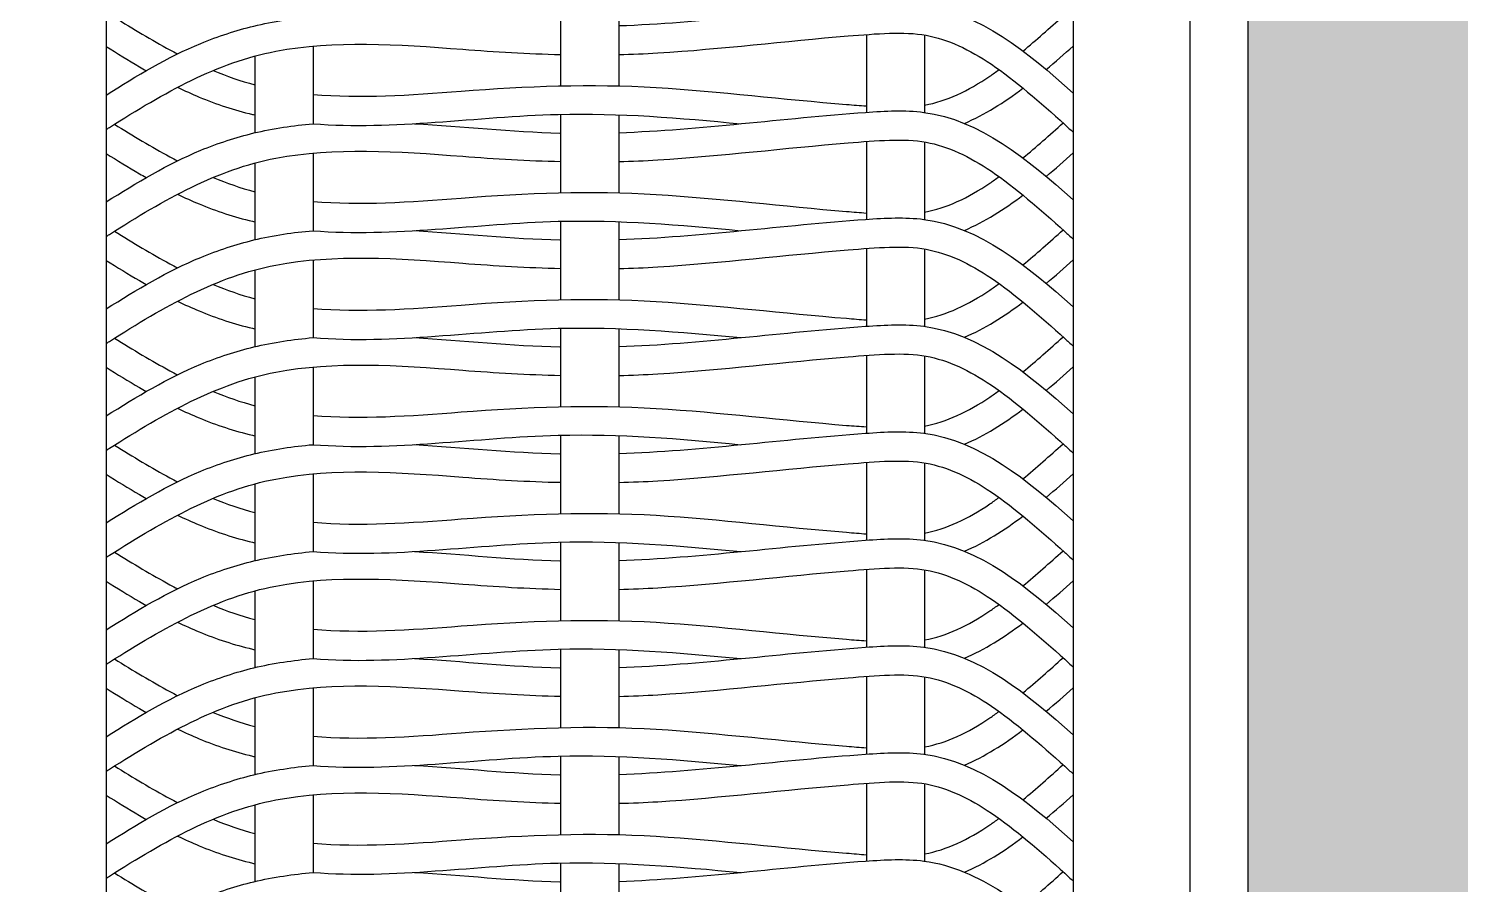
# Model space of a CAD drawing. Header units: millimetres. Extents: x 3409 to 3822, y 896 to 1108.
# Drawn here: x 3437.773 to 3439.002, y 1035.644 to 1036.378 of the extents above; entities that cross this region are included whole.
import ezdxf

# ---------------------------------------------------------------- set-up
doc = ezdxf.new("R2010")
doc.units = ezdxf.units.MM
doc.layers.add('a-epipla', color=8, linetype='Continuous')
doc.layers.add('toixoi_provolh', color=150, linetype='Continuous')

msp = doc.modelspace()

# ---------------------------------------------------------------- hatches: boundary and pattern name
at = {"layer": 'toixoi_provolh', "true_color": 0xa7a8aa}
h = msp.add_hatch(color=253, dxfattribs=at)
h.dxf.hatch_style = 1
h.paths.add_polyline_path([(3432.4192, 1038.0776), (3432.4192, 1037.6776), (3435.4192, 1037.6776), (3435.4192, 1038.0776)])
h.paths.add_polyline_path([(3432.4192, 1038.0776), (3432.0192, 1038.0776), (3432.0192, 1035.0776), (3432.4192, 1035.0776)])
h.paths.add_polyline_path([(3438.8192, 1037.6776), (3438.8192, 1038.0776), (3435.8192, 1038.0776), (3435.8192, 1037.6776)])
h.paths.add_polyline_path([(3435.4192, 1035.0776), (3435.8192, 1035.0776), (3435.8192, 1038.0776), (3435.4192, 1038.0776)])
h.paths.add_polyline_path([(3439.2192, 1038.0776), (3439.2192, 1037.6776), (3442.2192, 1037.6776), (3442.2192, 1038.0776)])
h.paths.add_polyline_path([(3438.8192, 1035.0776), (3439.2192, 1035.0776), (3439.2192, 1038.0776), (3438.8192, 1038.0776)])
h.paths.add_polyline_path([(3442.2192, 1035.0776), (3442.6192, 1035.0776), (3442.6192, 1038.0776), (3442.2192, 1038.0776)])

# ---------------------------------------------------------------- linework, layer by layer
at = {"layer": 'a-epipla'}
for p, q in [((3438.7692, 1037.6276), (3438.7692, 1035.1276)), ((3437.8392, 1037.5276), (3437.8392, 1035.0776)), ((3438.6692, 1037.5276), (3438.6692, 1035.0776)), ((3438.2292, 1036.3959), (3438.2292, 1036.3285)), ((3438.2792, 1036.3955), (3438.2792, 1036.3286)), ((3438.0167, 1036.3627), (3438.0167, 1036.296)), ((3438.4917, 1036.3726), (3438.4917, 1036.3058)), ((3438.5417, 1036.3722), (3438.5417, 1036.3057)), ((3437.9667, 1036.3541), (3437.9667, 1036.2883)), ((3438.2292, 1036.3042), (3438.2292, 1036.2368)), ((3438.2792, 1036.3037), (3438.2792, 1036.2368)), ((3438.4917, 1036.2808), (3438.4917, 1036.2141)), ((3438.5417, 1036.2804), (3438.5417, 1036.214)), ((3438.0167, 1036.2709), (3438.0167, 1036.2043)), ((3437.9667, 1036.2624), (3437.9667, 1036.1965)), ((3438.2292, 1036.2124), (3438.2292, 1036.1451)), ((3438.2792, 1036.212), (3438.2792, 1036.1451)), ((3438.0167, 1036.1792), (3438.0167, 1036.1126)), ((3438.4917, 1036.1891), (3438.4917, 1036.1224)), ((3438.5417, 1036.1887), (3438.5417, 1036.1222)), ((3437.9667, 1036.1706), (3437.9667, 1036.1048)), ((3438.2292, 1036.1207), (3438.2292, 1036.0533)), ((3438.2792, 1036.1203), (3438.2792, 1036.0533)), ((3438.4917, 1036.0973), (3438.4917, 1036.0306)), ((3438.5417, 1036.0969), (3438.5417, 1036.0305)), ((3437.9667, 1036.0789), (3437.9667, 1036.013)), ((3438.0167, 1036.0874), (3438.0167, 1036.0208)), ((3438.2292, 1036.0289), (3438.2292, 1035.9616)), ((3438.2792, 1036.0285), (3438.2792, 1035.9616)), ((3438.4917, 1036.0056), (3438.4917, 1035.9389)), ((3438.5417, 1036.0052), (3438.5417, 1035.9387)), ((3438.0167, 1035.9957), (3438.0167, 1035.9291)), ((3437.9667, 1035.9872), (3437.9667, 1035.9213)), ((3438.2292, 1035.9372), (3438.2292, 1035.8698)), ((3438.2792, 1035.9368), (3438.2792, 1035.8698)), ((3438.4917, 1035.9139), (3438.4917, 1035.8471)), ((3438.5417, 1035.9135), (3438.5417, 1035.847)), ((3437.9667, 1035.8954), (3437.9667, 1035.8295)), ((3438.0167, 1035.904), (3438.0167, 1035.8373)), ((3438.2292, 1035.8454), (3438.2292, 1035.7781)), ((3438.2792, 1035.845), (3438.2792, 1035.7781)), ((3438.4917, 1035.8221), (3438.4917, 1035.7554)), ((3438.5417, 1035.8217), (3438.5417, 1035.7553)), ((3438.0167, 1035.8122), (3438.0167, 1035.7456)), ((3437.9667, 1035.8037), (3437.9667, 1035.7378)), ((3438.2292, 1035.7537), (3438.2292, 1035.6863)), ((3438.2792, 1035.7533), (3438.2792, 1035.6864)), ((3438.4917, 1035.7304), (3438.4917, 1035.6636)), ((3438.5417, 1035.73), (3438.5417, 1035.6635)), ((3437.9667, 1035.7119), (3437.9667, 1035.6461)), ((3438.0167, 1035.7205), (3438.0167, 1035.6538)), ((3438.2292, 1035.6619), (3438.2292, 1035.5946)), ((3438.2792, 1035.6615), (3438.2792, 1035.5946))]:
    msp.add_line(p, q, dxfattribs=at)
for points, knots in [([(3438.2792, 1036.3802), (3438.3496, 1036.3826), (3438.4357, 1036.3948), (3438.5756, 1036.4024), (3438.6294, 1036.3578), (3438.6692, 1036.3224)], [0.4662693, 0.4662693, 0.4662693, 0.4662693, 0.6786549, 0.7286549, 0.877812, 0.877812, 0.877812, 0.877812]), ([(3437.8392, 1036.3207), (3437.8654, 1036.3372), (3437.9056, 1036.3615), (3437.967, 1036.3815), (3437.9997, 1036.3864), (3438.0167, 1036.3878)], [0.0125232, 0.0125232, 0.0125232, 0.0125232, 0.1049264, 0.1530593, 0.2047826, 0.2047826, 0.2047826, 0.2047826]), ([(3437.8463, 1036.3874), (3437.8623, 1036.3774), (3437.8781, 1036.3679), (3437.8939, 1036.3594), (3437.8961, 1036.3583), (3437.8983, 1036.3571), (3437.9004, 1036.356)], [0.00678697, 0.00678697, 0.00678697, 0.00678697, 0.06344334, 0.06344334, 0.06344334, 0.07121295, 0.07121295, 0.07121295, 0.07121295]), ([(3438.2792, 1036.3554), (3438.2904, 1036.3556), (3438.3015, 1036.3561), (3438.3677, 1036.3602), (3438.4217, 1036.367), (3438.5003, 1036.3733), (3438.524, 1036.3754), (3438.5617, 1036.3685), (3438.5801, 1036.3597), (3438.6196, 1036.3332), (3438.6404, 1036.3147), (3438.6619, 1036.2954), (3438.6643, 1036.2932), (3438.6667, 1036.291), (3438.6692, 1036.2888)], [0.4655013, 0.4655013, 0.4655013, 0.4655013, 0.498274, 0.498274, 0.6616991, 0.6616991, 0.7352337, 0.7352337, 0.8087683, 0.8087683, 0.8895351, 0.8895351, 0.8895351, 0.8986667, 0.8986667, 0.8986667, 0.8986667]), ([(3437.8392, 1036.2912), (3437.8401, 1036.2917), (3437.841, 1036.2923), (3437.8419, 1036.2929), (3437.8893, 1036.3229), (3437.9345, 1036.3487), (3438.0349, 1036.3678), (3438.089, 1036.3643), (3438.1729, 1036.3578), (3438.201, 1036.3561), (3438.2292, 1036.3554)], [-0.0032083, -0.0032083, -0.0032083, -0.0032083, 0, 0, 0, 0.1674245, 0.1674245, 0.3348489, 0.3348489, 0.4168796, 0.4168796, 0.4168796, 0.4168796]), ([(3437.8392, 1036.3624), (3437.8486, 1036.3565), (3437.8581, 1036.3506), (3437.8677, 1036.345), (3437.8697, 1036.3438), (3437.8716, 1036.3427), (3437.8736, 1036.3416)], [0.01406967, 0.01406967, 0.01406967, 0.01406967, 0.04740122, 0.04740122, 0.04740122, 0.05413463, 0.05413463, 0.05413463, 0.05413463]), ([(3438.5417, 1036.312), (3438.5605, 1036.3155), (3438.5789, 1036.3242), (3438.6003, 1036.3387), (3438.6029, 1036.3405), (3438.6056, 1036.3425)], [0.73539871, 0.73539871, 0.73539871, 0.73539871, 0.80876826, 0.80876826, 0.81911219, 0.81911219, 0.81911219, 0.81911219]), ([(3437.9005, 1036.3273), (3437.9066, 1036.3244), (3437.9273, 1036.3149), (3437.9498, 1036.3076), (3437.966, 1036.3038), (3437.9667, 1036.3036)], [0.08463791, 0.08463791, 0.08463791, 0.08463791, 0.10492637, 0.15305927, 0.15507122, 0.15507122, 0.15507122, 0.15507122]), ([(3438.0167, 1036.3212), (3438.0572, 1036.3177), (3438.0999, 1036.3206), (3438.1989, 1036.3283), (3438.2561, 1036.3306), (3438.3663, 1036.3237), (3438.4204, 1036.317), (3438.4804, 1036.3122), (3438.4861, 1036.3117), (3438.4917, 1036.3113)], [0.2038605, 0.2038605, 0.2038605, 0.2038605, 0.3348489, 0.3348489, 0.498274, 0.498274, 0.6616991, 0.6616991, 0.6790294, 0.6790294, 0.6790294, 0.6790294]), ([(3438.0167, 1036.2961), (3438.0858, 1036.2905), (3438.2108, 1036.3112), (3438.3316, 1036.3011), (3438.3838, 1036.296)], [0.2060573, 0.2060573, 0.2060573, 0.2060573, 0.4155593, 0.5729024, 0.5729024, 0.5729024, 0.5729024]), ([(3438.2792, 1036.2884), (3438.3496, 1036.2909), (3438.4357, 1036.3031), (3438.5756, 1036.3107), (3438.6294, 1036.2661), (3438.6692, 1036.2307)], [0.4662693, 0.4662693, 0.4662693, 0.4662693, 0.6786549, 0.7286549, 0.877812, 0.877812, 0.877812, 0.877812]), ([(3437.8392, 1036.229), (3437.8654, 1036.2455), (3437.9056, 1036.2698), (3437.967, 1036.2898), (3437.9997, 1036.2946), (3438.0167, 1036.2961)], [0.0125232, 0.0125232, 0.0125232, 0.0125232, 0.1049264, 0.1530593, 0.2047826, 0.2047826, 0.2047826, 0.2047826]), ([(3437.8463, 1036.2957), (3437.8623, 1036.2857), (3437.8781, 1036.2762), (3437.8939, 1036.2677), (3437.8961, 1036.2665), (3437.8983, 1036.2654), (3437.9004, 1036.2642)], [0.00678697, 0.00678697, 0.00678697, 0.00678697, 0.06344334, 0.06344334, 0.06344334, 0.07121295, 0.07121295, 0.07121295, 0.07121295]), ([(3438.1037, 1036.2961), (3438.1453, 1036.2937), (3438.1874, 1036.2891), (3438.229, 1036.2881), (3438.2292, 1036.2881)], [0.2917847, 0.2917847, 0.2917847, 0.2917847, 0.4155593, 0.4161946, 0.4161946, 0.4161946, 0.4161946]), ([(3437.8392, 1036.1994), (3437.8401, 1036.2), (3437.841, 1036.2006), (3437.8419, 1036.2012), (3437.8893, 1036.2311), (3437.9345, 1036.257), (3438.0349, 1036.2761), (3438.089, 1036.2725), (3438.1729, 1036.266), (3438.201, 1036.2644), (3438.2292, 1036.2637)], [-0.0032083, -0.0032083, -0.0032083, -0.0032083, 0, 0, 0, 0.1674245, 0.1674245, 0.3348489, 0.3348489, 0.4168796, 0.4168796, 0.4168796, 0.4168796]), ([(3438.2792, 1036.2636), (3438.2904, 1036.2639), (3438.3015, 1036.2643), (3438.3677, 1036.2685), (3438.4217, 1036.2752), (3438.5003, 1036.2816), (3438.524, 1036.2837), (3438.5617, 1036.2768), (3438.5801, 1036.268), (3438.6196, 1036.2414), (3438.6404, 1036.2229), (3438.6619, 1036.2037), (3438.6643, 1036.2015), (3438.6667, 1036.1993), (3438.6692, 1036.1971)], [0.4655013, 0.4655013, 0.4655013, 0.4655013, 0.498274, 0.498274, 0.6616991, 0.6616991, 0.7352337, 0.7352337, 0.8087683, 0.8087683, 0.8895351, 0.8895351, 0.8895351, 0.8986667, 0.8986667, 0.8986667, 0.8986667]), ([(3437.8392, 1036.2706), (3437.8486, 1036.2647), (3437.8581, 1036.2588), (3437.8677, 1036.2532), (3437.8697, 1036.2521), (3437.8716, 1036.251), (3437.8736, 1036.2499)], [0.01406967, 0.01406967, 0.01406967, 0.01406967, 0.04740122, 0.04740122, 0.04740122, 0.05413463, 0.05413463, 0.05413463, 0.05413463]), ([(3438.5417, 1036.2203), (3438.5605, 1036.2237), (3438.5789, 1036.2325), (3438.6003, 1036.2469), (3438.6029, 1036.2488), (3438.6056, 1036.2507)], [0.73539871, 0.73539871, 0.73539871, 0.73539871, 0.80876826, 0.80876826, 0.81911219, 0.81911219, 0.81911219, 0.81911219]), ([(3438.0167, 1036.2294), (3438.0572, 1036.226), (3438.0999, 1036.2289), (3438.1989, 1036.2366), (3438.2561, 1036.2389), (3438.3663, 1036.232), (3438.4204, 1036.2253), (3438.4804, 1036.2204), (3438.4861, 1036.2199), (3438.4917, 1036.2195)], [0.2038605, 0.2038605, 0.2038605, 0.2038605, 0.3348489, 0.3348489, 0.498274, 0.498274, 0.6616991, 0.6616991, 0.6790294, 0.6790294, 0.6790294, 0.6790294]), ([(3437.9005, 1036.2356), (3437.9066, 1036.2326), (3437.9273, 1036.2232), (3437.9498, 1036.2159), (3437.966, 1036.2121), (3437.9667, 1036.2119)], [0.08463791, 0.08463791, 0.08463791, 0.08463791, 0.10492637, 0.15305927, 0.15507122, 0.15507122, 0.15507122, 0.15507122]), ([(3438.2792, 1036.1967), (3438.3496, 1036.1991), (3438.4357, 1036.2113), (3438.5756, 1036.2189), (3438.6294, 1036.1743), (3438.6692, 1036.1389)], [0.4662693, 0.4662693, 0.4662693, 0.4662693, 0.6786549, 0.7286549, 0.877812, 0.877812, 0.877812, 0.877812]), ([(3437.8392, 1036.1373), (3437.8654, 1036.1537), (3437.9056, 1036.178), (3437.967, 1036.198), (3437.9997, 1036.2029), (3438.0167, 1036.2043)], [0.0125232, 0.0125232, 0.0125232, 0.0125232, 0.1049264, 0.1530593, 0.2047826, 0.2047826, 0.2047826, 0.2047826]), ([(3437.8463, 1036.204), (3437.8623, 1036.1939), (3437.8781, 1036.1844), (3437.8939, 1036.1759), (3437.8961, 1036.1748), (3437.8983, 1036.1736), (3437.9004, 1036.1725)], [0.00678697, 0.00678697, 0.00678697, 0.00678697, 0.06344334, 0.06344334, 0.06344334, 0.07121295, 0.07121295, 0.07121295, 0.07121295]), ([(3438.0167, 1036.2043), (3438.0858, 1036.1987), (3438.2108, 1036.2195), (3438.3316, 1036.2094), (3438.3838, 1036.2043)], [0.2060573, 0.2060573, 0.2060573, 0.2060573, 0.4155593, 0.5729024, 0.5729024, 0.5729024, 0.5729024]), ([(3438.1037, 1036.2044), (3438.1453, 1036.202), (3438.1874, 1036.1974), (3438.229, 1036.1964), (3438.2292, 1036.1964)], [0.2917847, 0.2917847, 0.2917847, 0.2917847, 0.4155593, 0.4161946, 0.4161946, 0.4161946, 0.4161946]), ([(3438.2792, 1036.1719), (3438.2904, 1036.1721), (3438.3015, 1036.1726), (3438.3677, 1036.1767), (3438.4217, 1036.1835), (3438.5003, 1036.1898), (3438.524, 1036.1919), (3438.5617, 1036.185), (3438.5801, 1036.1763), (3438.6196, 1036.1497), (3438.6404, 1036.1312), (3438.6619, 1036.1119), (3438.6643, 1036.1097), (3438.6667, 1036.1076), (3438.6692, 1036.1054)], [0.4655013, 0.4655013, 0.4655013, 0.4655013, 0.498274, 0.498274, 0.6616991, 0.6616991, 0.7352337, 0.7352337, 0.8087683, 0.8087683, 0.8895351, 0.8895351, 0.8895351, 0.8986667, 0.8986667, 0.8986667, 0.8986667]), ([(3437.8392, 1036.1077), (3437.8401, 1036.1083), (3437.841, 1036.1088), (3437.8419, 1036.1094), (3437.8893, 1036.1394), (3437.9345, 1036.1653), (3438.0349, 1036.1844), (3438.089, 1036.1808), (3438.1729, 1036.1743), (3438.201, 1036.1726), (3438.2292, 1036.172)], [-0.0032083, -0.0032083, -0.0032083, -0.0032083, 0, 0, 0, 0.1674245, 0.1674245, 0.3348489, 0.3348489, 0.4168796, 0.4168796, 0.4168796, 0.4168796]), ([(3437.8392, 1036.1789), (3437.8486, 1036.173), (3437.8581, 1036.1671), (3437.8677, 1036.1615), (3437.8697, 1036.1604), (3437.8716, 1036.1592), (3437.8736, 1036.1581)], [0.01406967, 0.01406967, 0.01406967, 0.01406967, 0.04740122, 0.04740122, 0.04740122, 0.05413463, 0.05413463, 0.05413463, 0.05413463]), ([(3438.5417, 1036.1285), (3438.5605, 1036.132), (3438.5789, 1036.1408), (3438.6003, 1036.1552), (3438.6029, 1036.157), (3438.6056, 1036.159)], [0.73539871, 0.73539871, 0.73539871, 0.73539871, 0.80876826, 0.80876826, 0.81911219, 0.81911219, 0.81911219, 0.81911219]), ([(3437.9005, 1036.1438), (3437.9066, 1036.1409), (3437.9273, 1036.1315), (3437.9498, 1036.1241), (3437.966, 1036.1203), (3437.9667, 1036.1202)], [0.08463791, 0.08463791, 0.08463791, 0.08463791, 0.10492637, 0.15305927, 0.15507122, 0.15507122, 0.15507122, 0.15507122]), ([(3438.0167, 1036.1377), (3438.0572, 1036.1342), (3438.0999, 1036.1372), (3438.1989, 1036.1448), (3438.2561, 1036.1471), (3438.3663, 1036.1402), (3438.4204, 1036.1335), (3438.4804, 1036.1287), (3438.4861, 1036.1282), (3438.4917, 1036.1278)], [0.2038605, 0.2038605, 0.2038605, 0.2038605, 0.3348489, 0.3348489, 0.498274, 0.498274, 0.6616991, 0.6616991, 0.6790294, 0.6790294, 0.6790294, 0.6790294]), ([(3438.0167, 1036.1126), (3438.0858, 1036.107), (3438.2108, 1036.1277), (3438.3316, 1036.1176), (3438.3838, 1036.1126)], [0.2060573, 0.2060573, 0.2060573, 0.2060573, 0.4155593, 0.5729024, 0.5729024, 0.5729024, 0.5729024]), ([(3438.2792, 1036.1049), (3438.3496, 1036.1074), (3438.4357, 1036.1196), (3438.5756, 1036.1272), (3438.6294, 1036.0826), (3438.6692, 1036.0472)], [0.4662693, 0.4662693, 0.4662693, 0.4662693, 0.6786549, 0.7286549, 0.877812, 0.877812, 0.877812, 0.877812]), ([(3437.8392, 1036.0455), (3437.8654, 1036.062), (3437.9056, 1036.0863), (3437.967, 1036.1063), (3437.9997, 1036.1111), (3438.0167, 1036.1126)], [0.0125232, 0.0125232, 0.0125232, 0.0125232, 0.1049264, 0.1530593, 0.2047826, 0.2047826, 0.2047826, 0.2047826]), ([(3437.8463, 1036.1122), (3437.8623, 1036.1022), (3437.8781, 1036.0927), (3437.8939, 1036.0842), (3437.8961, 1036.083), (3437.8983, 1036.0819), (3437.9004, 1036.0808)], [0.00678697, 0.00678697, 0.00678697, 0.00678697, 0.06344334, 0.06344334, 0.06344334, 0.07121295, 0.07121295, 0.07121295, 0.07121295]), ([(3438.1037, 1036.1127), (3438.1453, 1036.1102), (3438.1874, 1036.1057), (3438.229, 1036.1046), (3438.2292, 1036.1046)], [0.2917847, 0.2917847, 0.2917847, 0.2917847, 0.4155593, 0.4161946, 0.4161946, 0.4161946, 0.4161946]), ([(3437.8392, 1036.0159), (3437.8401, 1036.0165), (3437.841, 1036.0171), (3437.8419, 1036.0177), (3437.8893, 1036.0476), (3437.9345, 1036.0735), (3438.0349, 1036.0926), (3438.089, 1036.089), (3438.1729, 1036.0825), (3438.201, 1036.0809), (3438.2292, 1036.0802)], [-0.0032083, -0.0032083, -0.0032083, -0.0032083, 0, 0, 0, 0.1674245, 0.1674245, 0.3348489, 0.3348489, 0.4168796, 0.4168796, 0.4168796, 0.4168796]), ([(3438.2792, 1036.0801), (3438.2904, 1036.0804), (3438.3015, 1036.0809), (3438.3677, 1036.085), (3438.4217, 1036.0917), (3438.5003, 1036.0981), (3438.524, 1036.1002), (3438.5617, 1036.0933), (3438.5801, 1036.0845), (3438.6196, 1036.0579), (3438.6404, 1036.0394), (3438.6619, 1036.0202), (3438.6643, 1036.018), (3438.6667, 1036.0158), (3438.6692, 1036.0136)], [0.4655013, 0.4655013, 0.4655013, 0.4655013, 0.498274, 0.498274, 0.6616991, 0.6616991, 0.7352337, 0.7352337, 0.8087683, 0.8087683, 0.8895351, 0.8895351, 0.8895351, 0.8986667, 0.8986667, 0.8986667, 0.8986667]), ([(3437.8392, 1036.0872), (3437.8486, 1036.0812), (3437.8581, 1036.0754), (3437.8677, 1036.0697), (3437.8697, 1036.0686), (3437.8716, 1036.0675), (3437.8736, 1036.0664)], [0.01406967, 0.01406967, 0.01406967, 0.01406967, 0.04740122, 0.04740122, 0.04740122, 0.05413463, 0.05413463, 0.05413463, 0.05413463]), ([(3438.5417, 1036.0368), (3438.5605, 1036.0403), (3438.5789, 1036.049), (3438.6003, 1036.0634), (3438.6029, 1036.0653), (3438.6056, 1036.0672)], [0.73539871, 0.73539871, 0.73539871, 0.73539871, 0.80876826, 0.80876826, 0.81911219, 0.81911219, 0.81911219, 0.81911219]), ([(3438.0167, 1036.0459), (3438.0572, 1036.0425), (3438.0999, 1036.0454), (3438.1989, 1036.0531), (3438.2561, 1036.0554), (3438.3663, 1036.0485), (3438.4204, 1036.0418), (3438.4804, 1036.0369), (3438.4861, 1036.0365), (3438.4917, 1036.0361)], [0.2038605, 0.2038605, 0.2038605, 0.2038605, 0.3348489, 0.3348489, 0.498274, 0.498274, 0.6616991, 0.6616991, 0.6790294, 0.6790294, 0.6790294, 0.6790294]), ([(3437.9005, 1036.0521), (3437.9066, 1036.0491), (3437.9273, 1036.0397), (3437.9498, 1036.0324), (3437.966, 1036.0286), (3437.9667, 1036.0284)], [0.08463791, 0.08463791, 0.08463791, 0.08463791, 0.10492637, 0.15305927, 0.15507122, 0.15507122, 0.15507122, 0.15507122]), ([(3438.0167, 1036.0208), (3438.0858, 1036.0152), (3438.2108, 1036.036), (3438.3316, 1036.0259), (3438.3838, 1036.0208)], [0.2060573, 0.2060573, 0.2060573, 0.2060573, 0.4155593, 0.5729024, 0.5729024, 0.5729024, 0.5729024]), ([(3438.2792, 1036.0132), (3438.3496, 1036.0156), (3438.4357, 1036.0278), (3438.5756, 1036.0355), (3438.6294, 1035.9908), (3438.6692, 1035.9554)], [0.4662693, 0.4662693, 0.4662693, 0.4662693, 0.6786549, 0.7286549, 0.877812, 0.877812, 0.877812, 0.877812]), ([(3437.8392, 1035.9538), (3437.8654, 1035.9702), (3437.9056, 1035.9945), (3437.967, 1036.0145), (3437.9997, 1036.0194), (3438.0167, 1036.0208)], [0.0125232, 0.0125232, 0.0125232, 0.0125232, 0.1049264, 0.1530593, 0.2047826, 0.2047826, 0.2047826, 0.2047826]), ([(3437.8463, 1036.0205), (3437.8623, 1036.0104), (3437.8781, 1036.0009), (3437.8939, 1035.9924), (3437.8961, 1035.9913), (3437.8983, 1035.9901), (3437.9004, 1035.989)], [0.00678697, 0.00678697, 0.00678697, 0.00678697, 0.06344334, 0.06344334, 0.06344334, 0.07121295, 0.07121295, 0.07121295, 0.07121295]), ([(3438.1037, 1036.0209), (3438.1453, 1036.0185), (3438.1874, 1036.0139), (3438.229, 1036.0129), (3438.2292, 1036.0129)], [0.2917847, 0.2917847, 0.2917847, 0.2917847, 0.4155593, 0.4161946, 0.4161946, 0.4161946, 0.4161946]), ([(3438.2792, 1035.9884), (3438.2904, 1035.9887), (3438.3015, 1035.9891), (3438.3677, 1035.9933), (3438.4217, 1036), (3438.5003, 1036.0063), (3438.524, 1036.0084), (3438.5617, 1036.0015), (3438.5801, 1035.9928), (3438.6196, 1035.9662), (3438.6404, 1035.9477), (3438.6619, 1035.9284), (3438.6643, 1035.9263), (3438.6667, 1035.9241), (3438.6692, 1035.9219)], [0.4655013, 0.4655013, 0.4655013, 0.4655013, 0.498274, 0.498274, 0.6616991, 0.6616991, 0.7352337, 0.7352337, 0.8087683, 0.8087683, 0.8895351, 0.8895351, 0.8895351, 0.8986667, 0.8986667, 0.8986667, 0.8986667]), ([(3437.8392, 1035.9242), (3437.8401, 1035.9248), (3437.841, 1035.9253), (3437.8419, 1035.9259), (3437.8893, 1035.9559), (3437.9345, 1035.9818), (3438.0349, 1036.0009), (3438.089, 1035.9973), (3438.1729, 1035.9908), (3438.201, 1035.9891), (3438.2292, 1035.9885)], [-0.0032083, -0.0032083, -0.0032083, -0.0032083, 0, 0, 0, 0.1674245, 0.1674245, 0.3348489, 0.3348489, 0.4168796, 0.4168796, 0.4168796, 0.4168796]), ([(3437.8392, 1035.9954), (3437.8486, 1035.9895), (3437.8581, 1035.9836), (3437.8677, 1035.978), (3437.8697, 1035.9769), (3437.8716, 1035.9757), (3437.8736, 1035.9746)], [0.01406967, 0.01406967, 0.01406967, 0.01406967, 0.04740122, 0.04740122, 0.04740122, 0.05413463, 0.05413463, 0.05413463, 0.05413463]), ([(3438.5417, 1035.945), (3438.5605, 1035.9485), (3438.5789, 1035.9573), (3438.6003, 1035.9717), (3438.6029, 1035.9736), (3438.6056, 1035.9755)], [0.73539871, 0.73539871, 0.73539871, 0.73539871, 0.80876826, 0.80876826, 0.81911219, 0.81911219, 0.81911219, 0.81911219]), ([(3437.9005, 1035.9603), (3437.9066, 1035.9574), (3437.9273, 1035.948), (3437.9498, 1035.9406), (3437.966, 1035.9368), (3437.9667, 1035.9367)], [0.08463791, 0.08463791, 0.08463791, 0.08463791, 0.10492637, 0.15305927, 0.15507122, 0.15507122, 0.15507122, 0.15507122]), ([(3438.0167, 1035.9542), (3438.0572, 1035.9507), (3438.0999, 1035.9537), (3438.1989, 1035.9613), (3438.2561, 1035.9637), (3438.3663, 1035.9568), (3438.4204, 1035.95), (3438.4804, 1035.9452), (3438.4861, 1035.9447), (3438.4917, 1035.9443)], [0.2038605, 0.2038605, 0.2038605, 0.2038605, 0.3348489, 0.3348489, 0.498274, 0.498274, 0.6616991, 0.6616991, 0.6790294, 0.6790294, 0.6790294, 0.6790294]), ([(3438.0167, 1035.9291), (3438.0858, 1035.9235), (3438.2108, 1035.9443), (3438.3316, 1035.9341), (3438.3838, 1035.9291)], [0.2060573, 0.2060573, 0.2060573, 0.2060573, 0.4155593, 0.5729024, 0.5729024, 0.5729024, 0.5729024]), ([(3438.2792, 1035.9214), (3438.3496, 1035.9239), (3438.4357, 1035.9361), (3438.5756, 1035.9437), (3438.6294, 1035.8991), (3438.6692, 1035.8637)], [0.4662693, 0.4662693, 0.4662693, 0.4662693, 0.6786549, 0.7286549, 0.877812, 0.877812, 0.877812, 0.877812]), ([(3437.8392, 1035.862), (3437.8654, 1035.8785), (3437.9056, 1035.9028), (3437.967, 1035.9228), (3437.9997, 1035.9276), (3438.0167, 1035.9291)], [0.0125232, 0.0125232, 0.0125232, 0.0125232, 0.1049264, 0.1530593, 0.2047826, 0.2047826, 0.2047826, 0.2047826]), ([(3437.8463, 1035.9287), (3437.8623, 1035.9187), (3437.8781, 1035.9092), (3437.8939, 1035.9007), (3437.8961, 1035.8995), (3437.8983, 1035.8984), (3437.9004, 1035.8973)], [0.00678697, 0.00678697, 0.00678697, 0.00678697, 0.06344334, 0.06344334, 0.06344334, 0.07121295, 0.07121295, 0.07121295, 0.07121295]), ([(3438.1037, 1035.9292), (3438.1453, 1035.9268), (3438.1874, 1035.9222), (3438.229, 1035.9211), (3438.2292, 1035.9211)], [0.2917847, 0.2917847, 0.2917847, 0.2917847, 0.4155593, 0.4161946, 0.4161946, 0.4161946, 0.4161946]), ([(3437.8392, 1035.8325), (3437.8401, 1035.833), (3437.841, 1035.8336), (3437.8419, 1035.8342), (3437.8893, 1035.8641), (3437.9345, 1035.89), (3438.0349, 1035.9091), (3438.089, 1035.9055), (3438.1729, 1035.8991), (3438.201, 1035.8974), (3438.2292, 1035.8967)], [-0.0032083, -0.0032083, -0.0032083, -0.0032083, 0, 0, 0, 0.1674245, 0.1674245, 0.3348489, 0.3348489, 0.4168796, 0.4168796, 0.4168796, 0.4168796]), ([(3438.2792, 1035.8967), (3438.2904, 1035.8969), (3438.3015, 1035.8974), (3438.3677, 1035.9015), (3438.4217, 1035.9082), (3438.5003, 1035.9146), (3438.524, 1035.9167), (3438.5617, 1035.9098), (3438.5801, 1035.901), (3438.6196, 1035.8744), (3438.6404, 1035.8559), (3438.6619, 1035.8367), (3438.6643, 1035.8345), (3438.6667, 1035.8323), (3438.6692, 1035.8301)], [0.4655013, 0.4655013, 0.4655013, 0.4655013, 0.498274, 0.498274, 0.6616991, 0.6616991, 0.7352337, 0.7352337, 0.8087683, 0.8087683, 0.8895351, 0.8895351, 0.8895351, 0.8986667, 0.8986667, 0.8986667, 0.8986667]), ([(3437.8392, 1035.9037), (3437.8486, 1035.8977), (3437.8581, 1035.8919), (3437.8677, 1035.8863), (3437.8697, 1035.8851), (3437.8716, 1035.884), (3437.8736, 1035.8829)], [0.01406967, 0.01406967, 0.01406967, 0.01406967, 0.04740122, 0.04740122, 0.04740122, 0.05413463, 0.05413463, 0.05413463, 0.05413463]), ([(3438.5417, 1035.8533), (3438.5605, 1035.8568), (3438.5789, 1035.8655), (3438.6003, 1035.88), (3438.6029, 1035.8818), (3438.6056, 1035.8837)], [0.73539871, 0.73539871, 0.73539871, 0.73539871, 0.80876826, 0.80876826, 0.81911219, 0.81911219, 0.81911219, 0.81911219]), ([(3438.0167, 1035.8625), (3438.0572, 1035.859), (3438.0999, 1035.8619), (3438.1989, 1035.8696), (3438.2561, 1035.8719), (3438.3663, 1035.865), (3438.4204, 1035.8583), (3438.4804, 1035.8534), (3438.4861, 1035.853), (3438.4917, 1035.8526)], [0.2038605, 0.2038605, 0.2038605, 0.2038605, 0.3348489, 0.3348489, 0.498274, 0.498274, 0.6616991, 0.6616991, 0.6790294, 0.6790294, 0.6790294, 0.6790294]), ([(3437.9005, 1035.8686), (3437.9066, 1035.8656), (3437.9273, 1035.8562), (3437.9498, 1035.8489), (3437.966, 1035.8451), (3437.9667, 1035.8449)], [0.08463791, 0.08463791, 0.08463791, 0.08463791, 0.10492637, 0.15305927, 0.15507122, 0.15507122, 0.15507122, 0.15507122]), ([(3438.0167, 1035.8373), (3438.0858, 1035.8317), (3438.2108, 1035.8525), (3438.3316, 1035.8424), (3438.3838, 1035.8373)], [0.2060573, 0.2060573, 0.2060573, 0.2060573, 0.4155593, 0.5729024, 0.5729024, 0.5729024, 0.5729024]), ([(3438.2792, 1035.8297), (3438.3496, 1035.8321), (3438.4357, 1035.8443), (3438.5756, 1035.852), (3438.6294, 1035.8073), (3438.6692, 1035.7719)], [0.4662693, 0.4662693, 0.4662693, 0.4662693, 0.6786549, 0.7286549, 0.877812, 0.877812, 0.877812, 0.877812]), ([(3437.8392, 1035.7703), (3437.8654, 1035.7868), (3437.9056, 1035.811), (3437.967, 1035.8311), (3437.9997, 1035.8359), (3438.0167, 1035.8373)], [0.0125232, 0.0125232, 0.0125232, 0.0125232, 0.1049264, 0.1530593, 0.2047826, 0.2047826, 0.2047826, 0.2047826]), ([(3437.8463, 1035.837), (3437.8623, 1035.827), (3437.8781, 1035.8175), (3437.8939, 1035.809), (3437.8961, 1035.8078), (3437.8983, 1035.8067), (3437.9004, 1035.8055)], [0.00678697, 0.00678697, 0.00678697, 0.00678697, 0.06344334, 0.06344334, 0.06344334, 0.07121295, 0.07121295, 0.07121295, 0.07121295]), ([(3438.1037, 1035.8374), (3438.1453, 1035.835), (3438.1874, 1035.8304), (3438.229, 1035.8294), (3438.2292, 1035.8294)], [0.2917847, 0.2917847, 0.2917847, 0.2917847, 0.4155593, 0.4161946, 0.4161946, 0.4161946, 0.4161946]), ([(3438.2792, 1035.8049), (3438.2904, 1035.8052), (3438.3015, 1035.8056), (3438.3677, 1035.8098), (3438.4217, 1035.8165), (3438.5003, 1035.8228), (3438.524, 1035.8249), (3438.5617, 1035.8181), (3438.5801, 1035.8093), (3438.6196, 1035.7827), (3438.6404, 1035.7642), (3438.6619, 1035.7449), (3438.6643, 1035.7428), (3438.6667, 1035.7406), (3438.6692, 1035.7384)], [0.4655013, 0.4655013, 0.4655013, 0.4655013, 0.498274, 0.498274, 0.6616991, 0.6616991, 0.7352337, 0.7352337, 0.8087683, 0.8087683, 0.8895351, 0.8895351, 0.8895351, 0.8986667, 0.8986667, 0.8986667, 0.8986667]), ([(3437.8392, 1035.7407), (3437.8401, 1035.7413), (3437.841, 1035.7419), (3437.8419, 1035.7424), (3437.8893, 1035.7724), (3437.9345, 1035.7983), (3438.0349, 1035.8174), (3438.089, 1035.8138), (3438.1729, 1035.8073), (3438.201, 1035.8057), (3438.2292, 1035.805)], [-0.0032083, -0.0032083, -0.0032083, -0.0032083, 0, 0, 0, 0.1674245, 0.1674245, 0.3348489, 0.3348489, 0.4168796, 0.4168796, 0.4168796, 0.4168796]), ([(3437.8392, 1035.8119), (3437.8486, 1035.806), (3437.8581, 1035.8001), (3437.8677, 1035.7945), (3437.8697, 1035.7934), (3437.8716, 1035.7923), (3437.8736, 1035.7911)], [0.01406967, 0.01406967, 0.01406967, 0.01406967, 0.04740122, 0.04740122, 0.04740122, 0.05413463, 0.05413463, 0.05413463, 0.05413463]), ([(3438.5417, 1035.7616), (3438.5605, 1035.765), (3438.5789, 1035.7738), (3438.6003, 1035.7882), (3438.6029, 1035.7901), (3438.6056, 1035.792)], [0.73539871, 0.73539871, 0.73539871, 0.73539871, 0.80876826, 0.80876826, 0.81911219, 0.81911219, 0.81911219, 0.81911219]), ([(3437.9005, 1035.7769), (3437.9066, 1035.7739), (3437.9273, 1035.7645), (3437.9498, 1035.7572), (3437.966, 1035.7533), (3437.9667, 1035.7532)], [0.08463791, 0.08463791, 0.08463791, 0.08463791, 0.10492637, 0.15305927, 0.15507122, 0.15507122, 0.15507122, 0.15507122]), ([(3438.0167, 1035.7707), (3438.0572, 1035.7673), (3438.0999, 1035.7702), (3438.1989, 1035.7778), (3438.2561, 1035.7802), (3438.3663, 1035.7733), (3438.4204, 1035.7665), (3438.4804, 1035.7617), (3438.4861, 1035.7612), (3438.4917, 1035.7608)], [0.2038605, 0.2038605, 0.2038605, 0.2038605, 0.3348489, 0.3348489, 0.498274, 0.498274, 0.6616991, 0.6616991, 0.6790294, 0.6790294, 0.6790294, 0.6790294]), ([(3438.0167, 1035.7456), (3438.0858, 1035.74), (3438.2108, 1035.7608), (3438.3316, 1035.7506), (3438.3838, 1035.7456)], [0.2060573, 0.2060573, 0.2060573, 0.2060573, 0.4155593, 0.5729024, 0.5729024, 0.5729024, 0.5729024]), ([(3438.2792, 1035.738), (3438.3496, 1035.7404), (3438.4357, 1035.7526), (3438.5756, 1035.7602), (3438.6294, 1035.7156), (3438.6692, 1035.6802)], [0.4662693, 0.4662693, 0.4662693, 0.4662693, 0.6786549, 0.7286549, 0.877812, 0.877812, 0.877812, 0.877812]), ([(3437.8392, 1035.6785), (3437.8654, 1035.695), (3437.9056, 1035.7193), (3437.967, 1035.7393), (3437.9997, 1035.7442), (3438.0167, 1035.7456)], [0.0125232, 0.0125232, 0.0125232, 0.0125232, 0.1049264, 0.1530593, 0.2047826, 0.2047826, 0.2047826, 0.2047826]), ([(3437.8463, 1035.7452), (3437.8623, 1035.7352), (3437.8781, 1035.7257), (3437.8939, 1035.7172), (3437.8961, 1035.7161), (3437.8983, 1035.7149), (3437.9004, 1035.7138)], [0.00678697, 0.00678697, 0.00678697, 0.00678697, 0.06344334, 0.06344334, 0.06344334, 0.07121295, 0.07121295, 0.07121295, 0.07121295]), ([(3438.1037, 1035.7457), (3438.1453, 1035.7433), (3438.1874, 1035.7387), (3438.229, 1035.7376), (3438.2292, 1035.7376)], [0.2917847, 0.2917847, 0.2917847, 0.2917847, 0.4155593, 0.4161946, 0.4161946, 0.4161946, 0.4161946]), ([(3437.8392, 1035.649), (3437.8401, 1035.6495), (3437.841, 1035.6501), (3437.8419, 1035.6507), (3437.8893, 1035.6807), (3437.9345, 1035.7065), (3438.0349, 1035.7256), (3438.089, 1035.7221), (3438.1729, 1035.7156), (3438.201, 1035.7139), (3438.2292, 1035.7132)], [-0.0032083, -0.0032083, -0.0032083, -0.0032083, 0, 0, 0, 0.1674245, 0.1674245, 0.3348489, 0.3348489, 0.4168796, 0.4168796, 0.4168796, 0.4168796]), ([(3438.2792, 1035.7132), (3438.2904, 1035.7134), (3438.3015, 1035.7139), (3438.3677, 1035.718), (3438.4217, 1035.7248), (3438.5003, 1035.7311), (3438.524, 1035.7332), (3438.5617, 1035.7263), (3438.5801, 1035.7175), (3438.6196, 1035.6909), (3438.6404, 1035.6725), (3438.6619, 1035.6532), (3438.6643, 1035.651), (3438.6667, 1035.6488), (3438.6692, 1035.6466)], [0.4655013, 0.4655013, 0.4655013, 0.4655013, 0.498274, 0.498274, 0.6616991, 0.6616991, 0.7352337, 0.7352337, 0.8087683, 0.8087683, 0.8895351, 0.8895351, 0.8895351, 0.8986667, 0.8986667, 0.8986667, 0.8986667]), ([(3437.8392, 1035.7202), (3437.8486, 1035.7143), (3437.8581, 1035.7084), (3437.8677, 1035.7028), (3437.8697, 1035.7016), (3437.8716, 1035.7005), (3437.8736, 1035.6994)], [0.01406967, 0.01406967, 0.01406967, 0.01406967, 0.04740122, 0.04740122, 0.04740122, 0.05413463, 0.05413463, 0.05413463, 0.05413463]), ([(3438.5417, 1035.6698), (3438.5605, 1035.6733), (3438.5789, 1035.682), (3438.6003, 1035.6965), (3438.6029, 1035.6983), (3438.6056, 1035.7002)], [0.73539871, 0.73539871, 0.73539871, 0.73539871, 0.80876826, 0.80876826, 0.81911219, 0.81911219, 0.81911219, 0.81911219]), ([(3438.0167, 1035.679), (3438.0572, 1035.6755), (3438.0999, 1035.6784), (3438.1989, 1035.6861), (3438.2561, 1035.6884), (3438.3663, 1035.6815), (3438.4204, 1035.6748), (3438.4804, 1035.67), (3438.4861, 1035.6695), (3438.4917, 1035.6691)], [0.2038605, 0.2038605, 0.2038605, 0.2038605, 0.3348489, 0.3348489, 0.498274, 0.498274, 0.6616991, 0.6616991, 0.6790294, 0.6790294, 0.6790294, 0.6790294]), ([(3437.9005, 1035.6851), (3437.9066, 1035.6822), (3437.9273, 1035.6727), (3437.9498, 1035.6654), (3437.966, 1035.6616), (3437.9667, 1035.6614)], [0.08463791, 0.08463791, 0.08463791, 0.08463791, 0.10492637, 0.15305927, 0.15507122, 0.15507122, 0.15507122, 0.15507122]), ([(3438.0167, 1035.6539), (3438.0858, 1035.6483), (3438.2108, 1035.669), (3438.3316, 1035.6589), (3438.3838, 1035.6538)], [0.2060573, 0.2060573, 0.2060573, 0.2060573, 0.4155593, 0.5729024, 0.5729024, 0.5729024, 0.5729024]), ([(3438.2792, 1035.6462), (3438.3496, 1035.6487), (3438.4357, 1035.6609), (3438.5756, 1035.6685), (3438.6294, 1035.6239), (3438.6692, 1035.5884)], [0.4662693, 0.4662693, 0.4662693, 0.4662693, 0.6786549, 0.7286549, 0.877812, 0.877812, 0.877812, 0.877812]), ([(3437.8392, 1035.5868), (3437.8654, 1035.6033), (3437.9056, 1035.6276), (3437.967, 1035.6476), (3437.9997, 1035.6524), (3438.0167, 1035.6538)], [0.0125232, 0.0125232, 0.0125232, 0.0125232, 0.1049264, 0.1530593, 0.2047826, 0.2047826, 0.2047826, 0.2047826]), ([(3437.8463, 1035.6535), (3437.8623, 1035.6435), (3437.8781, 1035.634), (3437.8939, 1035.6255), (3437.8961, 1035.6243), (3437.8983, 1035.6232), (3437.9004, 1035.622)], [0.00678697, 0.00678697, 0.00678697, 0.00678697, 0.06344334, 0.06344334, 0.06344334, 0.07121295, 0.07121295, 0.07121295, 0.07121295]), ([(3438.1037, 1035.6539), (3438.1453, 1035.6515), (3438.1874, 1035.6469), (3438.229, 1035.6459), (3438.2292, 1035.6459)], [0.2917847, 0.2917847, 0.2917847, 0.2917847, 0.4155593, 0.4161946, 0.4161946, 0.4161946, 0.4161946])]:
    msp.add_open_spline(points, degree=3, knots=knots, dxfattribs=at)
for points in [[(3438.626, 1036.3584), (3438.6374, 1036.3678), (3438.6489, 1036.3781), (3438.6606, 1036.3886)], [(3438.646, 1036.3425), (3438.6538, 1036.3491), (3438.6615, 1036.3559), (3438.6692, 1036.3627)], [(3437.9309, 1036.3417), (3437.9427, 1036.3368), (3437.9545, 1036.3327), (3437.9667, 1036.3295)], [(3438.5758, 1036.2964), (3438.5933, 1036.3038), (3438.6099, 1036.3143), (3438.6261, 1036.3265)], [(3438.626, 1036.2667), (3438.6374, 1036.2761), (3438.6489, 1036.2863), (3438.6606, 1036.2968)], [(3438.646, 1036.2508), (3438.6538, 1036.2573), (3438.6615, 1036.2641), (3438.6692, 1036.271)], [(3437.9309, 1036.25), (3437.9427, 1036.2451), (3437.9545, 1036.241), (3437.9667, 1036.2377)], [(3438.5758, 1036.2046), (3438.5933, 1036.212), (3438.6099, 1036.2226), (3438.6261, 1036.2348)], [(3438.626, 1036.175), (3438.6374, 1036.1844), (3438.6489, 1036.1946), (3438.6606, 1036.2051)], [(3438.646, 1036.159), (3438.6538, 1036.1656), (3438.6615, 1036.1724), (3438.6692, 1036.1792)], [(3437.9309, 1036.1582), (3437.9427, 1036.1534), (3437.9545, 1036.1492), (3437.9667, 1036.146)], [(3438.5758, 1036.1129), (3438.5933, 1036.1203), (3438.6099, 1036.1308), (3438.6261, 1036.1431)], [(3438.626, 1036.0832), (3438.6374, 1036.0926), (3438.6489, 1036.1029), (3438.6606, 1036.1133)], [(3438.646, 1036.0673), (3438.6538, 1036.0738), (3438.6615, 1036.0806), (3438.6692, 1036.0875)], [(3437.9309, 1036.0665), (3437.9427, 1036.0616), (3437.9545, 1036.0575), (3437.9667, 1036.0542)], [(3438.5758, 1036.0211), (3438.5933, 1036.0285), (3438.6099, 1036.0391), (3438.6261, 1036.0513)], [(3438.626, 1035.9915), (3438.6374, 1036.0009), (3438.6489, 1036.0111), (3438.6606, 1036.0216)], [(3438.646, 1035.9756), (3438.6538, 1035.9821), (3438.6615, 1035.9889), (3438.6692, 1035.9958)], [(3437.9309, 1035.9747), (3437.9427, 1035.9699), (3437.9545, 1035.9657), (3437.9667, 1035.9625)], [(3438.5758, 1035.9294), (3438.5933, 1035.9368), (3438.6099, 1035.9473), (3438.6261, 1035.9596)], [(3438.626, 1035.8997), (3438.6374, 1035.9091), (3438.6489, 1035.9194), (3438.6606, 1035.9298)], [(3438.646, 1035.8838), (3438.6538, 1035.8904), (3438.6615, 1035.8972), (3438.6692, 1035.904)], [(3437.9309, 1035.883), (3437.9427, 1035.8781), (3437.9545, 1035.874), (3437.9667, 1035.8708)], [(3438.5758, 1035.8377), (3438.5933, 1035.845), (3438.6099, 1035.8556), (3438.6261, 1035.8678)], [(3438.626, 1035.808), (3438.6374, 1035.8174), (3438.6489, 1035.8276), (3438.6606, 1035.8381)], [(3438.646, 1035.7921), (3438.6538, 1035.7986), (3438.6615, 1035.8054), (3438.6692, 1035.8123)], [(3437.9309, 1035.7912), (3437.9427, 1035.7864), (3437.9545, 1035.7822), (3437.9667, 1035.779)], [(3438.5758, 1035.7459), (3438.5933, 1035.7533), (3438.6099, 1035.7639), (3438.6261, 1035.7761)], [(3438.626, 1035.7162), (3438.6374, 1035.7256), (3438.6489, 1035.7359), (3438.6606, 1035.7464)], [(3438.646, 1035.7003), (3438.6538, 1035.7069), (3438.6615, 1035.7137), (3438.6692, 1035.7205)], [(3437.9309, 1035.6995), (3437.9427, 1035.6946), (3437.9545, 1035.6905), (3437.9667, 1035.6873)], [(3438.5758, 1035.6542), (3438.5933, 1035.6615), (3438.6099, 1035.6721), (3438.6261, 1035.6843)], [(3438.626, 1035.6245), (3438.6374, 1035.6339), (3438.6489, 1035.6441), (3438.6606, 1035.6546)]]:
    msp.add_open_spline(points, degree=3, dxfattribs=at)
at = {"layer": 'toixoi_provolh'}
msp.add_line((3438.8192, 1038.0776), (3438.8192, 1035.0776), dxfattribs=at)

doc.saveas('drawing.dxf')
